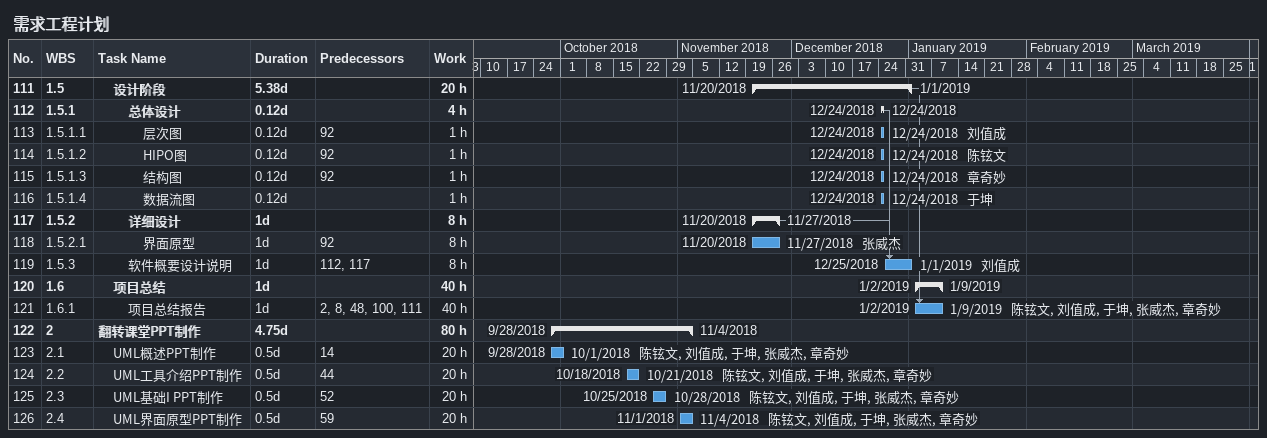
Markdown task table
需求工程计划

| ID | WBS | Task | Duration | Start | Finish | Predecessors | Resources | Work (h) |
|---|---|---|---|---|---|---|---|---|
| 111 | 1.5 | **设计阶段** | 5.38d | 2018-11-20 | 2019-01-01 |  |  | 20 |
| 112 | 1.5.1 | **总体设计** | 0.12d | 2018-12-24 | 2018-12-24 |  |  | 4 |
| 113 | 1.5.1.1 | 层次图 | 0.12d | 2018-12-24 | 2018-12-24 | 92 | 刘值成 | 1 |
| 114 | 1.5.1.2 | HIPO图 | 0.12d | 2018-12-24 | 2018-12-24 | 92 | 陈铉文 | 1 |
| 115 | 1.5.1.3 | 结构图 | 0.12d | 2018-12-24 | 2018-12-24 | 92 | 章奇妙 | 1 |
| 116 | 1.5.1.4 | 数据流图 | 0.12d | 2018-12-24 | 2018-12-24 |  | 于坤 | 1 |
| 117 | 1.5.2 | **详细设计** | 1d | 2018-11-20 | 2018-11-27 |  |  | 8 |
| 118 | 1.5.2.1 | 界面原型 | 1d | 2018-11-20 | 2018-11-27 | 92 | 张威杰 | 8 |
| 119 | 1.5.3 | 软件概要设计说明 | 1d | 2018-12-25 | 2019-01-01 | 112, 117 | 刘值成 | 8 |
| 120 | 1.6 | **项目总结** | 1d | 2019-01-02 | 2019-01-09 |  |  | 40 |
| 121 | 1.6.1 | 项目总结报告 | 1d | 2019-01-02 | 2019-01-09 | 2, 8, 48, 100, 111 | 陈铉文, 刘值成, 于坤, 张威杰, 章奇妙 | 40 |
| 122 | 2 | **翻转课堂PPT制作** | 4.75d | 2018-09-28 | 2018-11-04 |  |  | 80 |
| 123 | 2.1 | UML概述PPT制作 | 0.5d | 2018-09-28 | 2018-10-01 | 14 | 陈铉文, 刘值成, 于坤, 张威杰, 章奇妙 | 20 |
| 124 | 2.2 | UML工具介绍PPT制作 | 0.5d | 2018-10-18 | 2018-10-21 | 44 | 陈铉文, 刘值成, 于坤, 张威杰, 章奇妙 | 20 |
| 125 | 2.3 | UML基础I PPT制作 | 0.5d | 2018-10-25 | 2018-10-28 | 52 | 陈铉文, 刘值成, 于坤, 张威杰, 章奇妙 | 20 |
| 126 | 2.4 | UML界面原型PPT制作 | 0.5d | 2018-11-01 | 2018-11-04 | 59 | 陈铉文, 刘值成, 于坤, 张威杰, 章奇妙 | 20 |
